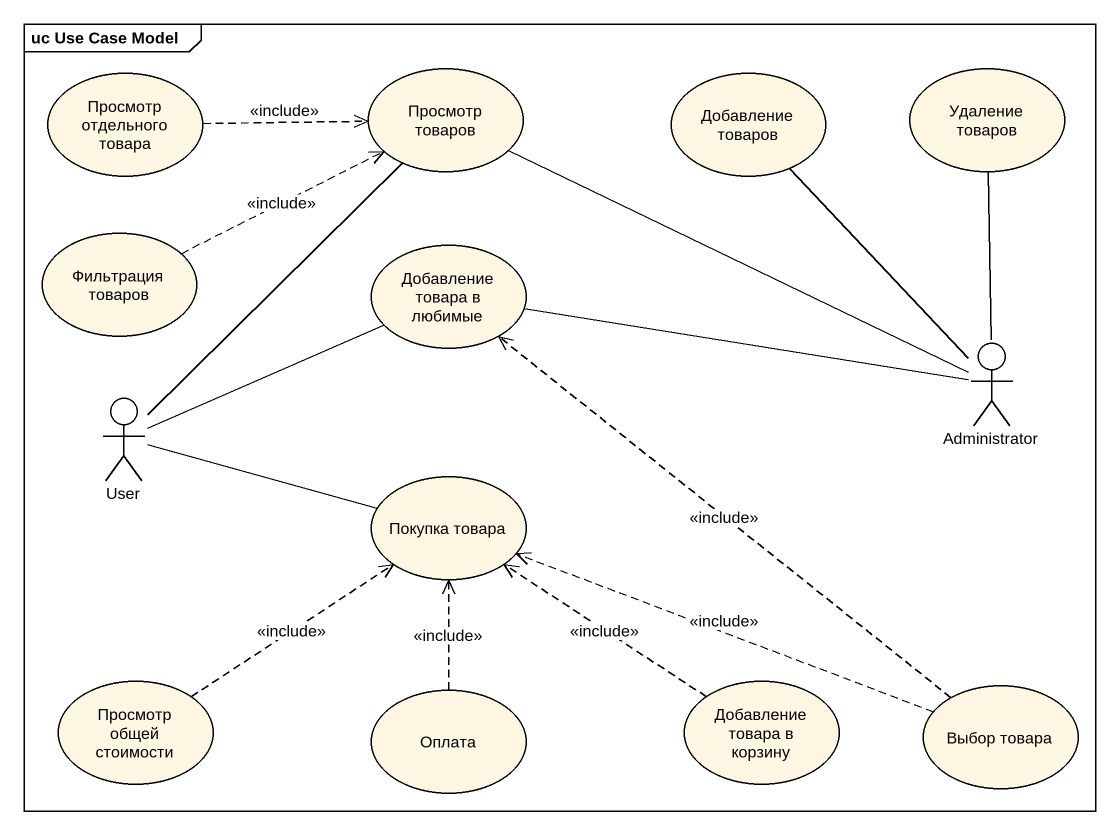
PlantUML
@startuml
mainframe uc Use Case Model
usecase "Просмотр товаров" as Просмотр_товаров
usecase "Удаление товаров" as Удаление_товаров
usecase "Просмотр отдельного товара" as Просмотр_отдельного_товара
usecase "Добавление товаров" as Добавление_товаров
usecase "Фильтрация товаров" as Фильтрация_товаров
usecase "Добавление товара в любимые" as Добавление_товара_в_любимые
actor User
actor Administrator
usecase "Покупка товара" as Покупка_товара
usecase "Просмотр общей стоимости" as Просмотр_общей_стоимости
usecase Оплата
usecase "Добавление товара в корзину" as Добавление_товара_в_корзину
usecase "Выбор товара" as Выбор_товара
Просмотр_отдельного_товара .right.> Просмотр_товаров : <<include>>
Фильтрация_товаров .right.> Просмотр_товаров : <<include>>
User -up- Просмотр_товаров
User -right- Добавление_товара_в_любимые
User -right- Покупка_товара
Administrator -left- Просмотр_товаров
Administrator -up- Удаление_товаров
Administrator -up- Добавление_товаров
Administrator -left- Добавление_товара_в_любимые
Просмотр_общей_стоимости .up.> Покупка_товара : <<include>>
Оплата .up.> Покупка_товара : <<include>>
Добавление_товара_в_корзину .up.> Покупка_товара : <<include>>
Выбор_товара .up.> Добавление_товара_в_любимые : <<include>>
Выбор_товара .left.> Покупка_товара : <<include>>
@enduml
